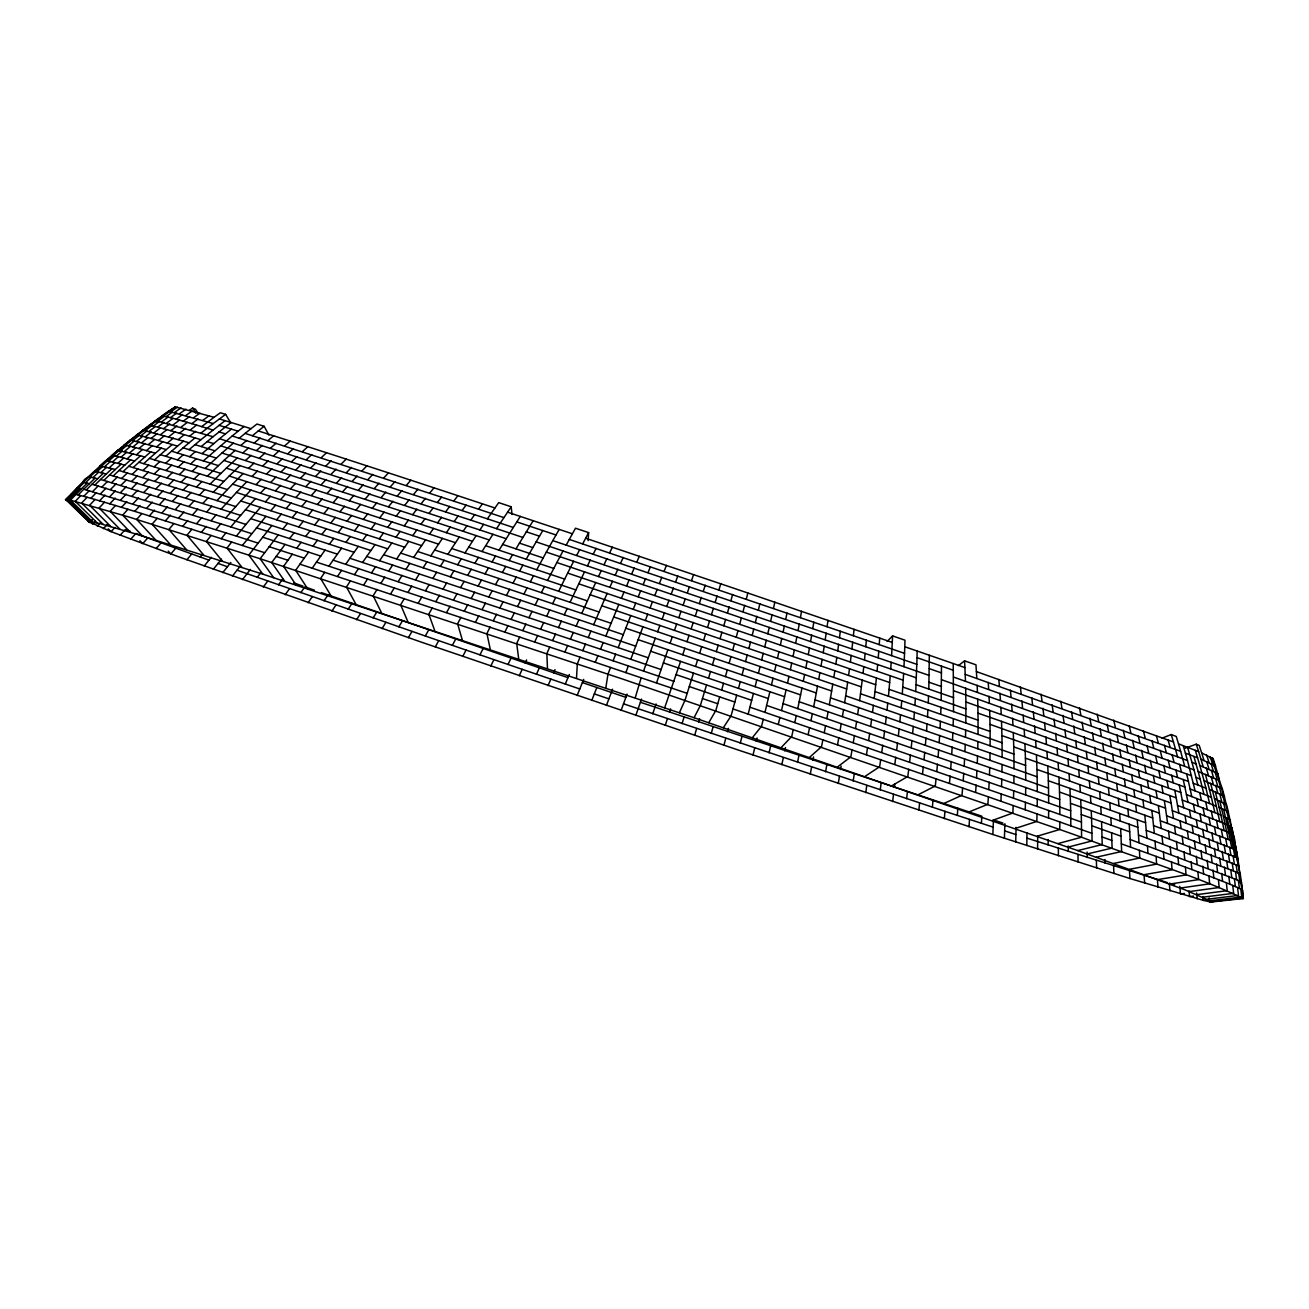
<?xml version="1.0" encoding="UTF-8"?>
<svg xmlns="http://www.w3.org/2000/svg" width="1309" height="1309" viewBox="0 0 1309 1309"><rect width="100%" height="100%" fill="white"/><g stroke="black" fill="none" stroke-linecap="round" stroke-linejoin="round"><path stroke-width="1.5" d="M929.341 655.236L928.801 689.074M1210.956 902.048L1212.658 901.934L1185.054 889.891L1077.716 850.588L694.081 717.725L262.88 574.176L136.316 534.137L100.04 523.6L87.801 521.277L111.052 531.634L178.695 556.816L421.743 642.277L738.505 750.122L992.844 834.487L1129.929 878.519L1203.298 900.363L1210.956 902.048L1243.354 898.514C1192.286 874.068 1135.067 857.706 1081.578 837.22L1081.447 822.085L1059.865 814.443L1059.701 799.472L1037.301 791.585L1037.137 776.81L1014 768.678L1013.902 754.115L990.128 745.803L990.111 731.469L965.813 723.01L965.911 708.938L941.187 700.348L941.466 666.134L917.036 657.674L917.134 651.015L904.797 646.761L904.961 640.183L892.591 635.912L887.126 641.475M1002.138 757.24L1002.056 742.792L978.019 734.398L978.052 720.195L953.525 711.654L953.23 663.532M1037.693 836.156L1037.595 849.034M1026.78 845.532L1026.992 832.704M1059.865 814.443L1037.186 806.459L1037.268 798.997L766.632 705.42L769.888 691.725L650.638 651.227L643.553 671.075M1068.013 847.136L1092.05 840.934L1091.951 833.342L1048.574 817.994L1048.656 810.484M1025.618 794.907L1025.7 787.511L783.06 703.587L786.071 689.908M1059.848 821.954L1059.75 829.497L1081.578 837.22L1058.016 843.569M1013.87 783.355L1013.968 776.008L799.194 701.739L801.959 688.059L625.784 628.222L618.192 647.644M1001.958 771.803L1002.072 764.505L815.016 699.824L817.52 686.161M989.915 760.251L990.046 753.019L830.511 697.844L832.769 684.198L804.593 674.544L601.78 605.756L593.664 624.688M1015.719 841.949L1016.062 827.337M977.758 748.732L977.905 741.548L845.696 695.815L847.676 682.185M941.187 700.348L915.744 691.528L917.036 657.674M965.486 737.212L965.682 730.095M1004.412 838.267L1004.887 823.688M1048.574 817.994L1025.242 809.78L1025.454 802.335L749.942 707.187L753.428 693.475M1037.039 813.92L1036.826 821.414L1015.293 828.482M1013.477 798.13L1013.706 790.734M978.019 734.398L953.132 725.742L953.361 718.674M1001.549 786.48L1001.778 779.133M903.995 666.723L904.797 646.761M989.473 774.83L989.719 767.532M965.813 723.01L940.713 714.289L940.975 707.302L889.073 689.352L890.218 675.739L781.751 638.53L556.865 562.526L547.555 580.443M977.267 763.18L977.545 755.947M992.844 834.487L993.449 819.974L1002.972 823.066M964.946 751.562L965.24 744.379M916.873 664.367L891.609 655.629L892.591 635.912M928.245 702.884L928.556 695.963M952.527 739.945L952.854 732.827M1013.199 805.559L1012.855 813.004L992.386 820.448M993.187 827.141L981.455 823.296L981.783 816.162L640.412 702.279L635.798 715.467M1025.242 809.78L1000.91 801.255L1001.254 793.859M988.802 789.507L989.162 782.144M940.042 728.377L940.402 721.324L860.52 693.737L862.222 680.107M976.547 777.759L976.939 770.461M576.533 677.997L577.318 663.794L580.051 657.167L687.176 693.361M964.193 766.01L964.602 758.778M927.492 716.841L927.901 709.854M902.294 693.917L903.635 673.448L727.395 613.119L546.344 552.103L536.723 569.759M588.134 540.617L588.625 532.616L575.485 528.214L566.175 545.117L552.774 540.633L546.344 552.103M951.725 754.295L952.15 747.112M914.909 705.355L915.351 698.417M969.036 826.699L969.511 819.385M939.158 742.596L939.633 735.478M981.455 823.296L957.337 815.392L957.812 808.291M736.689 695.21L732.975 708.922L988.377 796.87L987.886 804.282L968.562 812.12M904.568 653.371L879.239 644.633L879.681 638.088L734.316 588.396L585.647 538.228L582.652 543.906M975.614 792.42L976.121 785.073M890.725 668.997L891.184 662.289L536.15 541.861L526.185 559.221L485.655 545.722L482.039 551.531M926.543 730.929L927.034 723.877M963.211 780.589L963.735 773.292M950.694 768.759L951.234 761.511M913.862 719.312L914.402 712.309M878.241 657.838L878.764 651.211M938.078 756.946L938.651 749.762M901.165 707.727L901.754 700.806L874.985 691.577L876.408 677.964L723.795 625.767L567.664 573.097L558.665 591.275M925.381 745.165L925.987 738.031M944.345 818.6L944.951 811.335L623.509 703.817L621.088 710.492M962.639 787.903L962.017 795.25L943.854 803.513M932.368 807.195L932.99 800.143M949.467 783.322L950.105 776.024M865.789 646.744L866.378 640.199M877.063 671.206L877.668 664.497M912.635 733.416L913.273 726.348M888.435 696.208L889.073 689.352M936.802 771.41L937.457 764.161M899.839 721.701L900.527 714.698M924.039 759.515L924.743 752.315M864.48 659.965L865.151 653.338M853.386 635.732L854.041 629.285M911.228 747.635L911.948 740.518M887.027 710.051L887.747 703.113M918.853 810.206L919.605 802.973M936.082 778.675L935.313 785.973L918.345 794.645M906.646 798.703L907.415 791.7M898.35 735.805L899.119 728.737M922.501 773.979L923.303 766.73M851.946 648.789L852.683 642.244L566.175 545.117M863.024 673.35L863.776 666.641M874.199 698.433L874.985 691.577M894.358 787.38L894.751 783.895M909.608 761.985L910.442 754.802M885.44 724.024L886.258 717.021M896.665 750.041L897.532 742.907M850.359 662.027L851.177 655.384M839.478 637.712L840.296 631.249L569.284 539.423M872.514 712.276L873.381 705.338M892.623 801.533L893.523 794.367M908.741 769.217L907.824 776.466L892.116 785.564M883.69 738.129L884.589 731.06M880.237 789.965L881.137 782.995M875.721 684.738L848.608 675.428L849.492 668.703M859.604 700.593L860.52 693.737M894.816 764.391L895.765 757.207M837.744 650.786L838.627 644.224M870.665 726.266L871.614 719.263M827.092 626.716L827.975 620.335M881.742 752.364L882.741 745.23M857.657 714.452L858.639 707.514M835.862 664.023L836.827 657.38M868.652 740.387L869.683 733.302M865.74 792.616L866.787 785.498M825.21 639.626L826.175 633.147M880.712 759.531L879.648 766.73L865.2 776.27M844.649 702.688L845.696 695.815M861.387 686.898L833.833 677.44L834.864 670.715L578.774 583.83L570.069 602.271M855.546 728.442L856.61 721.423M853.19 780.982L854.237 774.077M866.476 754.622L867.589 747.488M605.822 687.847L607.981 674.135L610.55 667.443M823.197 652.7L824.228 646.139M840.591 769.528L841.131 766.109M812.774 628.565L813.805 622.168M842.423 716.547L843.552 709.609M853.272 742.563L854.433 735.494M821.021 665.97L822.134 659.311M810.598 641.475L811.695 634.996M840.067 730.553L841.262 723.533M838.251 783.486L839.445 776.417M829.333 704.733L830.511 697.844M852.077 749.664L850.85 756.815L837.711 766.796M818.73 679.387L819.892 672.662L590.146 594.728L581.752 613.414L400.636 553.069L396.643 559.008M800.421 617.603L801.55 611.287M808.291 654.582L809.469 648.004M825.586 771.786L826.797 764.947M826.879 718.592L828.122 711.638M837.547 744.674L838.824 737.605M798.097 630.349L799.275 623.951M805.853 667.852L807.097 661.192M812.905 760.3L813.527 756.897M824.261 732.598L825.586 725.579M813.707 706.696L815.016 699.824M795.643 643.275L796.886 636.796M831.657 691.005L803.284 681.285L804.593 674.544M810.255 774.143L811.613 767.123M822.903 739.65L821.512 746.735L809.698 757.175M793.058 656.398L794.367 649.82M810.991 720.572L812.365 713.618M785.711 619.321L786.987 613.005M797.525 762.427L798.899 755.62M790.358 669.684L791.732 663.025M808.144 734.594L809.584 727.575M783.109 632.083L784.418 625.669M797.754 708.627L799.194 701.739M784.778 750.908L785.498 747.537M780.377 645.042L781.751 638.53M787.527 683.134L788.967 676.393M794.808 722.503L796.297 715.548M773.472 608.39L774.813 602.173M781.817 764.652L783.322 757.682M777.513 658.165L778.953 651.587M793.27 729.506L791.716 736.525L781.26 747.439M770.69 620.99L772.097 614.674M803.284 681.285L774.552 671.468L776.057 664.792M781.506 710.492L783.06 703.587M767.794 633.769L769.25 627.355M769.054 752.904L770.592 746.146M800.584 694.883L771.476 684.934L773.03 678.177M778.315 724.384L779.919 717.414M764.783 646.744L766.305 640.232M758.402 610.01L759.891 603.776M761.674 659.883L763.245 653.289M756.307 741.369L757.109 738.014M764.963 712.309L766.632 705.42M755.342 622.626L756.88 616.294M758.451 673.202L760.071 666.526M753.019 754.998L754.688 748.077M763.278 719.246L761.543 726.217L752.446 737.589M752.184 635.421L753.771 629.007M755.129 686.685L756.798 679.927M748.912 648.413L750.564 641.901M740.256 743.234L741.958 736.542M746.277 599.146L747.864 592.993M745.541 661.569L747.243 654.975M748.159 714.092L749.942 707.187M743.037 611.581L744.674 605.331M771.476 684.934L742.072 674.904L743.823 668.228M739.7 624.213L741.385 617.881M768.268 698.548L738.505 688.403L740.305 681.629M727.559 731.698L728.426 728.393M635.225 697.779L641.181 677.784M736.28 637.041L737.998 630.611M723.926 745.23L725.775 738.374M732.745 650.049L734.529 643.521M732.975 708.922L731.093 715.843L723.37 727.673M729.129 663.221L730.962 656.611M730.897 600.651L732.631 594.499M725.431 676.573L727.297 669.881M721.635 690.088L723.533 683.314M711.229 733.482L713.094 726.839M727.395 613.119L729.162 606.869M723.795 625.767L725.595 619.419M708.742 722.699L715.778 710.623L719.705 696.895M720.097 638.612L721.963 632.165M774.552 671.468L716.334 651.637L718.232 645.108M698.597 721.946L699.562 718.657M742.072 674.904L712.472 664.841L714.403 658.214M738.505 688.403L708.529 678.209L710.509 671.501M694.654 735.363L696.65 728.557M676.246 674.675L706.533 684.951L700.413 705.404L694.081 717.725M718.936 589.852L720.752 583.798M715.254 602.14L717.103 595.971M711.474 614.625L713.372 608.358M707.613 627.306L709.543 620.941M703.669 640.166L705.649 633.72M699.661 653.207L701.673 646.662M682.054 723.632L684.067 717.054M695.57 666.428L697.615 659.801M679.387 712.734L685.032 700.184L693.492 673.104M703.293 591.292L705.24 585.205M669.521 712.145L670.568 708.873M695.292 616.097L697.321 609.83M699.333 603.596L701.313 597.411M665.25 725.431L667.41 718.69M682.742 654.762L684.885 648.2M686.996 641.688L689.09 635.225M691.168 628.811L693.246 622.429M680.598 661.356L664.677 707.744M652.782 713.749L656.054 703.964M656.513 682.971L667.868 649.722M670.093 643.194L672.302 636.714M674.511 630.284L676.688 623.902M678.864 617.57L681.024 611.27M683.151 605.036L685.278 598.835M687.372 592.699L689.467 586.612M691.528 580.574L693.59 574.586M640.412 702.279L641.541 699.055M650.638 651.227L655.318 638.203M657.625 631.756L659.916 625.358M662.207 619.01L664.481 612.694M666.739 606.443L668.997 600.242M623.509 703.817L627.044 694.13M671.222 594.09L673.431 587.986M675.64 581.932L677.817 575.927M625.849 672.613L628.32 665.937L674.053 681.4M307.615 588.723L295.67 570.315L299.941 564.195L312.229 568.204L316.467 562.117L328.919 566.192L333.124 560.154L630.791 659.294L642.948 626.798L716.334 651.637M606.394 705.502L612.547 689.221M645.353 620.433L647.742 614.117M650.115 607.851L652.487 601.633M654.844 595.464L657.183 589.345M659.507 583.274L661.83 577.269M328.919 566.192L613.103 660.8L615.655 654.205M664.121 571.297L666.412 565.406M591.733 700.511L596.839 687.503M625.784 628.222L630.791 615.525M633.294 609.241L635.765 603.007M595.284 662.305L597.918 655.678M638.236 596.822L640.706 590.686M600.553 649.117L603.187 642.588M643.161 584.616L645.599 578.578M577.105 695.537L583.683 679.404M605.822 636.092L618.862 604.382M648.02 572.606L650.442 566.682M582.783 650.589L585.499 644.044M621.448 598.18L624.033 592.028M565.292 684.018L569.317 674.511M588.232 637.548L590.948 631.085M626.602 585.941L629.154 579.903M631.707 573.898L634.26 567.975M312.229 568.204L564.866 652.078L567.681 645.517M548.029 685.621L550.86 679.109L579.772 688.959M601.78 605.756L607.18 593.37M636.796 562.085L639.316 556.26M570.495 639.005L573.309 632.525L648.299 657.805M321.376 592.601L553.625 672.777L555 669.635M549.764 646.99L546.851 653.567L547.457 668.228M362.626 562.445L366.733 556.456L576.124 626.111L578.938 619.73L623.264 634.652M609.863 587.266L612.53 581.212M552.66 640.461L555.556 633.981M615.214 575.207L617.864 569.251M536.494 674.2L539.341 667.901M345.723 564.277L349.879 558.256L558.468 627.551L561.365 621.153M620.531 563.345L623.182 557.503M590.146 594.728L595.726 582.521M534.71 641.95L537.704 635.454M564.277 614.805L567.173 608.521M519.215 675.788L522.209 669.324L550.86 679.109M598.524 576.5L601.306 570.528M540.699 629.007L543.677 622.593M519.755 636.943L516.695 643.455L518.659 658.574M525.138 663.041L526.611 659.932M604.071 564.604L606.852 558.747M546.671 616.228L549.682 609.912M522.831 630.48L525.907 624.049M578.774 583.83L584.567 571.804M609.601 552.938L612.367 547.195M508.023 664.465L511.017 658.214M552.676 603.662L555.671 597.444M528.983 617.668L532.076 611.336M504.898 631.969L508.056 625.538M587.446 565.881L590.343 559.99M490.777 666.036L493.918 659.621L522.209 669.324M535.168 605.053L538.261 598.818M511.214 619.141L514.388 612.792M593.222 554.182L596.102 548.406M490.139 627.044L486.915 633.507L490.221 649.068M541.353 592.65L544.446 586.514M567.664 573.097L573.669 561.25M517.562 606.492L520.737 600.226M493.378 620.63L496.618 614.265M479.945 654.827L483.103 648.626M576.664 555.409L579.658 549.633M475.494 622.168L478.816 615.77M523.927 594.041L527.118 587.888L599.08 612.023M462.764 656.414L466.069 650.066L493.918 659.621M499.874 607.949L503.147 601.665M460.981 617.324L457.594 623.738L462.224 639.741M530.309 581.785L533.516 575.747M556.865 562.526L563.066 550.86M482.154 609.438L485.492 603.138M379.61 560.694L383.652 554.721L506.419 595.448L509.692 589.279M585.647 538.228L588.625 532.616M464.384 610.959L467.788 604.643M452.325 645.337L455.663 639.185M488.846 596.904L492.2 590.703M413.709 557.389L417.636 551.498L512.981 583.159L516.27 577.105L587.348 600.896M446.598 612.53L450.067 606.198M435.275 646.957L438.728 640.641L466.069 650.066M471.224 598.393L474.66 592.175M495.571 584.567L498.958 578.48M447.907 554.361L451.687 548.504L519.575 571.084L522.88 565.128L564.67 579.102M432.346 607.801L428.796 614.166L434.735 630.594M453.568 599.915L457.086 593.681M478.112 586.023L481.581 579.903M502.345 572.458L505.749 566.47M552.774 540.633L559.205 529.392M232.462 576.091L237.06 570.184L425.278 635.994L428.747 629.907M435.913 601.502L439.497 595.235M408.359 637.663L411.975 631.413M460.621 587.496L464.155 581.376M418.258 603.138L421.907 596.855M485.05 573.849L488.535 567.844M509.152 560.547L512.555 554.689M404.334 598.524L400.636 604.823L407.852 621.677M443.096 589.034L446.713 582.881M536.15 541.861L542.793 530.57L555.998 534.972M467.706 575.289L471.273 569.268M425.572 590.621L429.254 584.452M492.037 561.905L495.538 556.014L522.88 565.128M515.975 548.864L533.156 520.687M398.836 626.864L402.468 620.826M408.064 592.273L411.795 586.056M450.329 576.778L453.978 570.74M382.113 628.565L385.877 622.364M430.808 555.85L434.67 549.976L474.856 563.295L478.439 557.389M390.589 593.975L394.385 587.741M499.04 550.173L520.278 516.401M432.952 578.316L436.666 572.246M377.025 589.492L373.163 595.742L381.623 613.021M457.643 564.735L461.308 558.796M415.558 579.92L419.355 573.817M398.214 581.572L402.059 575.436M440.397 566.224L444.144 560.268M373.098 617.93L376.877 611.941M485.655 545.722L492.92 534.301M356.604 619.713L360.515 613.561M380.886 583.29L384.797 577.138M464.99 552.922L476.132 535.61L489.288 539.979M423.151 567.762L426.963 561.774M363.64 585.09L367.6 578.905M350.468 580.754L346.46 586.956L356.113 604.611M405.921 569.366L409.799 563.361M388.724 571.035L392.667 564.997M451.687 548.504L459.295 536.968M496.553 528.672L511.197 506.779L498.696 502.623L487.373 518.839L232.2 435.979L203.337 460.915L171.594 451.18L165.736 456.301L160.369 454.698L154.527 459.884L149.488 458.395L143.663 463.648L138.934 462.257L133.142 467.558L128.757 466.299L122.997 471.665L118.955 470.52L113.212 475.952L109.531 474.938L103.836 480.419L100.515 479.519L94.853 485.066L91.908 484.297L86.296 489.91L83.727 489.271L78.147 494.949L75.955 494.442L70.457 500.169L65.45 499.678L70.522 502.591M371.576 572.786L375.568 566.715M348.129 609.241L352.039 603.302M331.913 611.107L335.955 605.003M354.494 574.586L358.551 568.499M434.67 549.976L442.426 538.392M337.493 576.484L341.6 570.364M220.517 445.747L479.863 529.965L483.61 524.369L522.831 537.426M324.747 572.311L320.607 578.463L331.439 596.511M417.636 551.498L425.556 539.848L438.548 544.151M400.636 553.069L408.686 541.386L421.58 545.64M463.124 531.307L466.953 525.678M323.994 600.815L328.035 594.924M308.073 602.762L312.262 596.708M383.652 554.721L391.833 542.973M446.336 532.681L450.263 527.036M366.733 556.456L375.028 544.642L387.742 548.831M349.879 558.256L358.29 546.393L370.872 550.516M177.255 452.898L183.129 447.825L202.044 453.618L219.536 438.711L470.798 520.131L474.66 514.633M143.663 463.648L210.078 484.085L226.326 468.131L429.532 534.121L433.541 528.443L472.402 541.321M333.124 560.154L341.616 548.209M316.467 562.117L325.057 550.124M320.754 556.096L308.613 552.12L304.261 558.125L292.283 554.231L283.562 566.355L296.063 584.959M299.941 564.195L304.261 558.125M300.759 592.682L304.932 586.841L314.455 590.179M412.744 535.626L416.818 529.916M454.19 521.457L458.15 515.926M285.182 594.728L289.485 588.723M395.956 537.181L400.112 531.454L425.556 539.848M239.269 438.188L245.11 433.394L478.538 509.201L482.416 503.818M308.613 552.12L285.051 544.446L271.716 562.51L284.74 581.278M165.736 456.301L205.104 468.426L221.974 452.996L437.566 522.831L441.591 517.284M113.212 475.952L221.106 509.168L236.422 492.446L379.217 538.817L383.422 533.058L408.686 541.386M337.362 554.149L278.244 534.874L260.131 558.747L129.509 517.186L70.457 500.169L92.579 521.751M103.836 480.419L225.737 517.939L240.725 500.971L362.528 540.535L366.798 534.743M420.909 524.287L425.032 518.708M462.11 510.477L466.086 505.078M263.289 587.021L267.723 581.049M278.473 584.845L282.777 579.036M94.853 485.066L230.826 526.922L245.487 509.708L345.92 542.335L350.239 536.51M86.296 489.91L236.356 536.101L250.723 518.659L329.393 544.2L333.762 538.359M404.268 525.793L408.457 520.18L433.541 528.443M296.701 548.242L301.152 542.319M312.982 546.18L317.4 540.29M445.649 511.803L449.707 506.37M387.66 527.363L391.915 521.718M122.997 471.665L216.967 500.594L232.577 484.134L371.101 529.016L375.421 523.338L400.112 531.454M429.156 513.177L433.312 507.728M271.879 525.498L248.808 555.065L262.88 574.176M242.46 579.642L250.363 569.415M354.592 530.734L358.977 525.04M257.235 577.334L260.54 573.015M338.164 532.55L342.598 526.807M412.679 514.633L416.9 509.136M453.798 501.003L457.888 495.702L494.917 507.974M264.598 552.693L231.66 542.041L227.013 548.029L242.067 567.468M321.85 534.448L326.334 528.689M242.361 545.493L265.956 516.302M289.567 538.555L294.132 532.714M305.635 536.461L310.168 530.652M396.202 516.139L400.505 510.625M437.484 502.329L441.673 496.995M379.757 517.726L384.126 512.179L408.457 520.18M222.743 572.638L230.842 562.477M237.06 570.184L240.463 565.897M133.142 467.558L213.285 492.233L229.222 476.018L363.378 519.395L367.813 513.799M421.154 503.72L425.425 498.353M231.66 542.041L211.158 535.463L206.38 541.419L222.366 561.136M347.065 521.129L351.548 515.517M213.318 569.268L221.516 559.139M221.254 538.703L226.015 532.779M330.833 522.978L335.382 517.317M314.716 524.893L319.314 519.215M404.825 505.159L409.177 499.776M282.875 529.049L287.538 523.289M298.73 526.922L303.361 521.195M204.204 565.995L211.305 557.323M388.528 506.681L392.945 501.265M372.263 508.285L376.763 502.82M211.158 535.463L191.867 529.294L186.991 535.217L203.86 555.229M429.712 493.051L434.015 487.832L457.888 495.702M201.357 532.321L206.217 526.447M356.081 509.97L360.613 504.472L384.126 512.179M215.969 529.556L220.828 523.715M339.947 511.721L344.562 506.207M413.546 494.442L417.931 489.173M186.892 559.761L191.736 553.952L208.965 560.154M308.024 515.533L312.72 509.937M323.928 513.586L328.592 508.023M200.195 556.996L202.568 554.182M276.624 519.755L281.386 514.077M292.251 517.595L296.979 511.95M191.867 529.294L173.852 523.584L168.877 529.474L186.565 549.747M397.38 495.898L401.847 490.597M182.687 526.382L187.662 520.54M381.263 497.436L385.795 492.102M191.736 553.952L175.782 548.176L170.841 553.952L168.207 551.089M250.723 518.659L260.491 507.336M196.792 523.436L201.766 517.628M365.195 499.04L369.793 493.673M211.142 520.622L216.1 514.862M173.852 523.584L157.162 518.348L152.089 524.205L170.53 544.708M154.527 459.884L207.346 476.149L223.921 460.457L349.192 500.742L353.855 495.342M333.271 502.525L337.984 497.076M317.449 504.39L322.21 498.925M165.343 520.9L170.415 515.091M270.799 510.657L275.692 505.061M286.196 508.465L291.056 502.901M301.757 506.37L306.568 500.856M406.33 485.377L410.846 480.207L434.015 487.832M156.098 548.569L161.122 542.81L175.782 548.176M157.162 518.348L141.83 513.57L136.692 519.411L155.82 540.126M178.875 517.759L183.947 511.983M390.36 486.833L394.942 481.63M192.701 514.748L197.774 509.037M245.487 509.708L255.484 498.549M374.423 488.372L379.07 483.136M149.324 515.893L154.495 510.101M161.122 542.81L147.819 537.901L142.714 543.628L139.899 540.699M206.773 511.884L211.845 506.207M358.535 489.991L363.248 484.723M141.83 513.57L127.922 509.283L122.702 515.108L142.468 536.019M342.729 491.709L347.507 486.392M162.283 512.539L167.454 506.796M327.021 493.509L331.848 488.159M265.449 501.756L270.439 496.258M311.411 495.407L316.287 490.024M130.72 539.161L135.907 533.45L147.819 537.901M175.537 509.332L180.707 503.638M280.617 499.531L285.575 494.066M295.932 497.42L300.857 491.988M134.696 511.361L139.948 505.601M127.922 509.283L115.47 505.503L110.169 511.295L130.507 532.387M189.069 506.272L194.256 500.643M120.166 535.152L125.386 529.474L130.475 531.405M147.05 507.794L152.302 502.083M240.725 500.971L250.935 489.991M383.75 477.965L388.446 472.86L410.846 480.207M202.895 503.376L208.066 497.764M115.47 505.503L104.491 502.247L99.14 508.007L119.97 529.245M121.508 507.336L126.826 501.592M159.698 504.374L164.983 498.713M367.993 479.519L372.77 474.382M115.012 527.396L111.052 531.634L108.222 528.82M352.317 481.156L357.144 475.985M104.491 502.247L95.033 499.498L89.617 505.258L110.889 526.611M133.207 503.54L138.558 497.845M172.673 501.118L177.959 495.506M336.708 482.89L341.6 477.67M109.792 503.801L115.176 498.091M260.54 493.068L265.645 487.652M275.463 490.81L280.535 485.426M290.565 488.666L295.589 483.332M305.815 486.637L310.806 481.336M321.196 484.706L326.137 479.454M103.411 528.607L107.403 524.369M95.033 499.498L87.098 497.273L81.649 503.016L103.28 524.484M185.943 498.009L191.212 492.446M97.275 526.087L99.959 523.273M145.25 499.907L150.617 494.262M87.098 497.273L80.749 495.587L75.251 501.331L97.177 522.864M99.566 500.807L105.015 495.097M120.821 499.776L126.237 494.115M199.475 495.047L204.76 489.533M236.422 492.446L246.845 481.63M95.344 521.26L92.661 524.058L89.896 521.375M157.62 496.438L162.987 490.842M268.934 435.144L264.123 426.276L256.94 424.034L251.001 428.665L225.099 420.647L200.915 439.693L195.025 437.893L189.052 442.818L183.473 441.133L177.5 446.124L172.232 444.536L166.276 449.592L161.302 448.12L155.362 453.225L150.715 451.867L144.792 457.021L140.488 455.777L134.598 461.013L130.605 459.884L124.748 465.17L121.115 464.171L115.307 469.506L112.018 468.638L106.242 474.038L103.329 473.285L97.586 478.767L95.033 478.129L89.356 483.676L84.021 482.579L67.25 499.563L89.519 521.178M87.179 483.168L81.534 488.764L79.751 488.404L68.641 499.793L90.861 521.407M90.877 498.32L96.359 492.626M92.268 519.755L89.568 522.569L65.646 499.498L77.378 488.077L79.751 488.404M65.663 499.989L71.782 493.738M132.209 495.915L137.641 490.302M109.907 496.52L115.388 490.875M170.301 493.117L175.684 487.586M362.004 470.864L366.896 465.824M83.727 496.356L89.257 490.679M346.509 472.516L351.466 467.444M256.089 484.592L261.309 479.258M331.112 474.267L336.118 469.146M143.957 492.233L149.406 486.67M183.276 489.959L188.66 484.477M270.783 482.301L275.954 477.016M285.64 480.125L290.778 474.872M300.661 478.063L305.766 472.86M315.829 476.116L320.885 470.945M75.955 494.442L81.534 488.764M100.498 493.788L106.029 488.159M120.624 492.429L126.122 486.85M71.815 494.704L74.613 491.873M71.193 494.262L76.789 488.11L77.411 489.026M196.546 486.948L201.93 481.516M232.577 484.134L243.212 473.482M92.612 491.595L98.191 485.966M156.016 488.699L161.498 483.201M110.512 489.451L116.076 483.888M131.702 488.519L137.232 482.972M83.727 489.271L89.356 483.676M168.419 485.328L173.884 479.879M101.922 486.997L107.534 481.45M76.593 488.273L82.451 482.514L84.021 482.579M76.806 488.584L83.04 482.481M120.919 485.295L126.515 479.781M143.139 484.755L148.686 479.274M181.117 482.121L186.598 476.721M252.113 476.329L257.431 471.076M266.561 473.989L271.847 468.802M341.158 464.09L346.231 459.115L388.446 472.86M281.173 471.78L286.426 466.642M295.965 469.702L301.185 464.597M310.904 467.722L316.074 462.666M325.974 465.857L331.095 460.833M91.908 484.297L97.586 478.767M154.92 481.172L160.483 475.756M194.092 479.061L199.573 473.711M229.222 476.018L240.071 465.546M111.625 482.596L117.27 477.098M131.685 481.319L137.314 475.854M85.412 482.808L91.123 477.278L95.033 478.129M91.123 477.278C87.703 475.412 81.387 481.483 83.072 483.43M82.467 482.988L88.767 476.951M167.012 477.752L172.592 472.385M100.515 479.519L106.242 474.038M121.704 478.374L127.398 472.942M142.828 477.507L148.473 472.107M179.415 474.496L184.994 469.178M248.595 468.262L254.028 463.108M92.89 477.638L98.65 472.173L103.329 473.285M88.21 477.458L100.417 466.086L112.018 468.638M89.748 477.032L95.541 471.567L98.65 472.173M154.298 473.874L159.96 468.524M192.128 471.387L197.708 466.119M262.798 465.906L268.198 460.801M277.164 463.664L282.531 458.608M95.541 471.567L93.986 471.518L88.194 476.983M109.531 474.938L115.307 469.506M132.176 474.333L137.887 468.949M226.326 468.131L237.387 457.839M291.727 461.553L297.061 456.53M306.437 459.557L311.722 454.583M321.278 457.659L326.514 452.734L346.231 459.115M166.096 470.389L171.774 465.104M100.793 472.664L106.618 467.248M142.992 470.471L148.735 465.137M94.592 472.418L107.305 460.85L121.115 464.171M96.899 471.796L102.74 466.413M118.955 470.52L124.748 465.17M178.22 467.084L183.898 461.848M94.003 471.993L105.767 460.784L107.305 460.85M154.167 466.773L159.927 461.504M245.568 460.424L251.099 455.352M190.639 463.926L196.317 458.739M109.122 467.886L114.996 462.535M259.493 458.019L265.007 453.012M128.757 466.299L134.598 461.013M223.921 460.457L235.195 450.329M273.63 455.761L279.112 450.787M104.491 466.757L110.381 461.439M165.67 463.239L171.446 458.035M287.947 453.618L293.38 448.692M302.412 451.589L307.811 446.713L326.514 452.734M99.664 466.282L105.767 460.784M105.587 460.964L117.794 450.345L140.488 455.777M111.576 455.696L117.794 450.345M117.614 450.509L130.622 440.135L161.302 448.12M123.717 445.387L130.066 440.168M129.886 440.331L143.123 430.268L183.473 441.133M143.156 431.152L142.566 430.301M142.386 430.465L155.836 420.68L213.04 436.715L231.104 422.496M156.785 422.087L155.296 420.713M155.133 420.876L168.779 411.386L213.252 423.543L225.623 414.364L230.695 422.807M161.58 416.18L168.256 411.419M168.076 411.582L175.324 406.87L214.054 417.293L220.305 412.76L225.623 414.364M1212.903 758.615L1201.662 752.92L1199.224 745.41L1196.246 744.199L1184.743 748.355M1213.067 758.451L1215.521 766.043L1213.934 766.141M1216.29 773.75L1217.894 773.652L1199.829 765.405L1195.313 750.352L1178.493 743.856L1176.251 736.443L1171.244 734.545L1162.048 738.161M1217.894 773.652L1219.448 781.473M1199.829 765.405L1204.002 780.573L1222.361 788.951L1219.432 780.589L1198.16 771.476L1193.89 756.406L1185.398 753.117L1183.205 745.655M1222.361 788.951L1224.455 796.625L1222.819 796.739M1225.748 804.528L1214.507 798.523L1210.58 783.224M1226.468 804.331L1228.398 812.071L1226.729 812.185M1219.726 800.732L1223.375 816.162L1230.051 819.99L1228.202 811.776L1219.154 807.391L1215.357 792.01L1209.451 789.589L1205.393 774.339M1231.213 827.795L1230.231 819.827M1233.618 835.404C1235.058 855.481 1236.956 833.98 1230.509 833.44L1227.171 817.896M1236.465 851.21L1232.833 834.684M1237.839 859.064L1236.645 851.046M1239.132 866.918L1234.976 842.914L1233.422 841.932L1230.231 826.339L1227.171 824.85L1223.653 809.355M1241.423 882.691L1240.31 874.33L1235.516 871.761L1138.486 835.011L1137.243 819.745L1059.521 792.027L1058.948 777.202L1036.973 769.447L1036.433 754.835L1013.755 746.883L1013.281 732.5M1241.848 890.644L1241.619 882.528L1236.596 879.648L1130.191 839.494L1129.209 824.228L1070.5 803.301L1069.944 788.378L1048.345 780.737L1047.789 766.027L1025.438 758.156L1024.931 743.659L1001.941 735.609L1001.516 721.357L977.987 713.143L977.692 699.137L953.721 690.792M117.875 463.288L123.766 458.003L130.605 459.884M138.934 462.257L144.792 457.021M177.5 459.884L183.276 454.73M112.492 461.913L118.432 456.661L123.766 458.003M108.647 461.079L114.619 455.81L118.432 456.661M242.983 452.799L248.628 447.825M106.34 460.752L112.329 455.499L114.619 455.81M107.862 460.375L112.361 456.416M149.488 458.395L155.362 453.225M189.625 456.677L195.401 451.572M127.006 458.886L132.945 453.667M256.662 450.361L262.291 445.436M221.974 452.996L233.46 443.047M270.554 448.054L276.134 443.195M120.919 457.266L126.891 452.063M284.626 445.894L290.173 441.068L307.811 446.713M160.369 454.698L166.276 449.592M116.337 456.17L122.342 450.983M136.529 454.665L142.501 449.511L150.715 451.867M113.278 455.597L119.315 450.394M129.738 452.799L135.76 447.662L142.501 449.511M171.594 451.18L177.5 446.124M189.101 449.642L200.915 439.693M240.889 445.371L246.632 440.495M146.428 450.623L152.433 445.535M124.437 451.458L130.491 446.336L135.76 447.662M254.306 442.917L260.033 438.09M120.641 450.623L126.728 445.502L130.491 446.336M183.129 447.825L189.052 442.818M194.976 444.635L201.242 446.549L213.04 436.715M118.366 450.312L124.47 445.191L126.728 445.502M118.399 451.229L122.964 447.383M267.936 440.577L273.63 435.799L290.173 441.068M138.95 448.529L145.004 443.456M156.687 446.762L162.709 441.738L172.232 444.536M132.929 446.942L139.032 441.869M128.413 445.845L134.549 440.806M148.539 444.438L154.626 439.431L162.709 441.738M125.402 445.273L131.555 440.233M167.29 443.08L173.328 438.122M141.83 442.606L147.966 437.615L154.626 439.431M219.536 438.711L231.415 429.123L238.107 431.201L244.063 426.505M252.424 435.684L264.123 426.276M158.487 440.528L164.59 435.586M178.237 439.562L184.291 434.67L195.025 437.893M232.2 435.979L238.107 431.201M136.611 441.28L142.779 436.29L147.966 437.615M132.864 440.446L139.065 435.472L142.779 436.29M130.622 440.135L136.84 435.161L139.065 435.472M245.11 433.394L251.001 428.665M151.108 438.45L157.276 433.524M189.494 436.224L195.565 431.381M168.796 436.781L174.915 431.905L184.291 434.67M145.184 436.895L151.402 431.97M201.046 433.034L213.252 423.543M140.734 435.815L146.984 430.906M160.762 434.49L166.947 429.63L174.915 431.905M179.431 433.23L185.583 428.403M136.12 435.357L142.583 430.743M137.772 435.259L144.039 430.35M154.167 432.69L160.402 427.847L166.947 429.63M958.466 665.561L964.553 660.849L975.958 664.808L976.825 678.422M170.759 430.71L176.977 425.916M190.394 429.843L196.563 425.081L212.909 430.023M149.013 431.381L155.296 426.538L160.402 427.847M145.332 430.563L151.648 425.736L155.296 426.538M143.123 430.268L149.455 425.441L151.648 425.736M144.726 429.941L147.901 427.519M163.494 428.681L169.777 423.887M201.668 426.619L214.054 417.293M181.1 427.094L187.334 422.365L196.563 425.081M157.669 427.127L163.985 422.365M153.284 426.079L159.649 421.318M173.197 424.836L179.497 420.124L187.334 422.365M191.785 423.658L198.019 418.995M155.313 421.154L148.735 425.621M150.371 425.523L156.753 420.762M166.701 423.069L173.066 418.373L179.497 420.124M202.764 420.402L209.015 415.787M161.645 421.776L168.027 417.08L173.066 418.373M183.244 421.187L189.56 416.54M158.013 420.974L164.443 416.295L168.027 417.08M155.836 420.68L162.283 416L164.443 416.295M176.11 419.191L182.491 414.56M193.634 417.702L199.966 413.12M170.366 417.669L176.797 413.039M166.063 416.638L172.526 412.024M185.845 415.493L192.259 410.928M163.183 416.082L169.663 411.484M179.464 413.742L185.927 409.193M174.49 412.466L180.986 407.933M170.923 411.697L177.451 407.164M168.779 411.386L175.324 406.87M189.281 410.339L192.538 408.081L195.516 409.292L197.724 412.711M1037.17 836.206L1059.75 829.497L623.379 679.322L260.131 558.747L273.679 577.678M1077.716 850.588L1102.227 844.567L1101.573 821.757L1081.267 814.542L1080.71 799.521M1087.141 853.959L1112.094 848.085L1111.619 832.835L1091.804 825.766L1091.264 810.664M1096.271 857.215L1121.649 851.505L1120.651 828.581L1101.573 821.757M1113.583 863.449L1139.779 858.033L1139.435 850.343L1121.388 843.847M1129.634 869.258L1156.583 864.12L1156.142 856.397L1139.435 850.343M1144.377 874.641L1172.03 869.765L1171.49 862.009L1156.142 856.397M1157.745 879.583L1186.036 874.936L1185.43 867.147L1171.49 862.009M1169.739 884.066L1198.602 879.615L1197.915 871.81L1185.43 867.147M1180.309 888.058L1209.663 883.82L1208.927 875.983L1197.915 871.81M1189.423 891.576L1219.203 887.502L1218.417 879.648L1208.927 875.983M1184.416 893.442L1180.505 893.965L1179.785 886.275M1197.064 894.603L1227.204 890.676L1226.369 882.806L1218.417 879.648M1193.563 896.092L1189.586 896.616L1189.014 890.824M1203.2 897.14L1233.634 893.311L1232.767 885.424L1226.369 882.806M1207.814 899.152L1238.478 895.421L1237.578 887.535L1232.767 885.424M1207.356 899.872L1203.298 900.363L1202.873 896.501M1210.907 900.657L1241.717 897.009L1240.801 889.089L1237.578 887.535M1233.454 843.323L1234.42 843.421M1239.852 882.642L1240.834 882.741L1240.277 878.781M1241.75 898.449L1243.354 898.514L1241.685 884.671M72.764 493.837L74.171 494.066M1210.252 758.353L1211.496 758.549M78.147 494.949L80.749 495.587M1174.713 884.786L1169.297 883.166L1169.968 890.84M1167.383 882.577L1026.927 838.12M219.405 418.913L225.099 420.647M218.979 425.294L231.415 429.123M219.012 431.888L225.443 433.884M207.117 441.591L213.662 443.604M201.242 446.549L214.741 450.738M202.044 453.618L216.312 458.068M203.337 460.915L218.341 465.611M258.249 430.939L273.63 435.799M205.104 468.426L220.861 473.383M207.346 476.149L223.855 481.368M210.078 484.085L227.324 489.55M213.285 492.233L231.268 497.96M216.967 500.594L235.685 506.567M221.106 509.168L240.561 515.386M225.737 517.939L245.896 524.418M230.826 526.922L251.672 533.647M236.356 536.101L257.922 543.071M256.4 527.805L278.244 534.874M262.536 537.148L285.051 544.446M269.114 546.687L292.283 554.231M276.117 556.423L287.915 560.268M1004.674 830.888L1015.931 834.553M349.192 500.742L360.613 504.472M363.378 519.395L375.421 523.338M345.92 542.335L358.29 546.393M329.393 544.2L354.068 552.3M371.101 529.016L383.422 533.058M379.217 538.817L404.645 547.195M362.528 540.535L375.028 544.642M944.951 811.335L957.337 815.392M478.538 509.201L503.867 517.595M470.798 520.131L483.61 524.369M437.566 522.831L476.132 535.61M429.532 534.121L455.483 542.711M507.532 512.163L572.377 533.794M516.728 521.882L542.793 530.57M487.373 518.839L513.177 527.429M526.267 531.781L539.472 536.183M479.863 529.965L506.092 538.686M519.395 543.12L532.828 547.587M502.574 544.397L543.137 557.929M468.687 547.097L495.538 556.014M474.856 563.295L516.27 577.105M526.185 559.221L553.756 568.433M519.575 571.084L575.878 589.934M512.981 583.159L527.118 587.888M506.419 595.448L578.938 619.73M558.468 627.551L573.309 632.525M613.676 616.932L642.948 626.798M581.752 613.414L611.058 623.264M576.124 626.111L635.683 646.171M613.103 660.8L628.32 665.937M564.866 652.078L580.051 657.167M638.121 639.659L712.472 664.841M663.368 662.894L708.529 678.209M630.791 659.294L661.094 669.553M689.303 686.571L734.84 702.049M625.866 697.353L582.374 682.578M706.533 684.951L751.693 700.315M702.475 698.548L717.741 703.735M553.625 672.777L567.975 677.669M594.319 693.917L608.898 698.859M819.892 672.662L833.833 677.44M801.959 688.059L816.292 692.968M769.888 691.725L784.582 696.732M879.681 638.088L892.296 642.441M840.296 631.249L879.239 644.633M852.683 642.244L891.609 655.629M876.408 677.964L889.662 682.529M834.864 670.715L848.608 675.428M832.769 684.198L846.694 688.976M917.134 651.015L964.913 667.59L965.469 681.22M929.275 668.654L941.515 672.891M929.161 675.428L891.184 662.289M903.635 673.448L916.398 677.866M929.014 682.234L941.449 686.538M916.104 684.672L953.705 697.713M890.218 675.739L903.243 680.238M902.785 687.045L915.744 691.528M901.754 700.806L940.713 714.289M425.278 635.994L438.728 640.641M976.416 671.599L1173.453 741.958L1177.593 756.864L1187.508 760.627L1195.117 790.898L1211.349 797.246L1214.883 812.627L1220.904 815.098L1224.177 830.61L1228.791 832.622L1231.753 848.232L1234.878 849.754L1240.31 874.33M965.224 674.38L1180.636 751.317L1184.71 766.305L1194.021 769.872L1197.899 785.04L1205.949 788.182L1209.614 803.497L1216.339 806.213L1219.743 821.659L1225.06 823.917L1228.186 839.462L1232.064 841.229L1234.862 856.888L1237.234 858.148L1239.705 873.888M941.466 666.134L953.427 670.29M953.574 677.08L1177.593 756.864M941.515 679.698L1184.71 766.305M977.692 699.137L1191.485 775.697M1209.614 803.497L1191.812 796.625L1188.425 781.424L965.878 701.951L965.666 688.092M940.975 707.302L953.525 711.654M940.402 721.324L953.132 725.742M977.905 741.548L990.128 745.803M1001.516 721.357L1184.874 787.02L1187.999 802.237L1214.883 812.627M1219.743 821.659L1183.68 807.735L1180.8 792.485L990.013 724.352L989.653 710.231M1070.827 825.848L1070.68 810.795L1048.673 803.022L1048.509 788.149L1025.732 780.131L1025.601 765.454L990.046 753.019M1002.072 764.505L1014 768.678M1013.968 776.008L1025.732 780.131M988.377 796.87L1000.91 801.255M1024.931 743.659L1176.218 797.836L1178.853 813.102L1224.177 830.61M1036.433 754.835L1171.113 803.072L1173.486 818.338L1228.186 839.462M1025.7 787.511L1037.301 791.585M1037.268 798.997L1048.673 803.022M1025.454 802.335L1037.186 806.459M293.74 582.898L303.066 586.17M1047.789 766.027L1165.501 808.177L1167.628 823.459L1231.753 848.232M1058.948 777.202L1159.365 813.167L1161.23 828.45L1234.862 856.888M1069.944 788.378L1152.722 818.027L1154.342 833.309L1237.512 865.445M1111.619 832.835L1121.06 836.206M1102.08 836.942L1111.881 840.443M218.03 563.394L227.406 566.748M1120.651 828.581L1129.732 831.853M1137.243 819.745L1145.571 822.756L1146.929 838.055M1129.209 824.228L1137.914 827.37M1146.291 830.397L1154.342 833.309M1153.573 825.652L1161.23 828.45M1160.347 820.792L1167.628 823.459M1166.597 815.818L1173.486 818.338M1172.34 810.696L1178.853 813.102M1177.576 805.46L1183.68 807.735M1182.289 800.094L1187.999 802.237M1186.478 794.612L1191.812 796.625M1190.159 789.016L1195.117 790.898M1193.333 783.289L1197.899 785.04M1187.574 747.341L1191.959 762.329L1196.066 763.932M1196.001 777.448L1200.173 779.068L1203.936 794.301M1193.89 756.406L1197.604 757.862M1195.313 750.352L1198.668 751.693L1203.233 766.763M1200.991 759.22L1215.521 766.043M1215.357 792.01L1224.455 796.625M1230.231 826.339L1231.965 827.599M1240.801 889.089L1242.634 890.431M66.235 499.465L88.554 521.08M192.538 408.081L195.875 413.202M1212.347 757.796L1214.801 765.356M1212.985 760.545L1214.817 766.223M1196.246 744.199L1198.668 751.693M1210.203 756.635L1212.625 764.211M1206.636 755.015L1209.041 762.574M1201.662 752.92L1204.018 760.447M1215.341 765.765L1217.714 773.799M1213.885 764.849L1216.241 772.441M1211.005 763.442L1213.345 771.034M1206.702 761.56L1208.992 769.136M1217.157 772.964L1219.432 780.589M1214.965 771.803L1217.223 779.411M1171.244 734.545L1173.453 741.958M1211.349 770.15L1213.574 777.759M1178.493 743.856L1180.636 751.317M1206.293 768.007L1208.485 775.599M1218.515 780.066L1220.692 787.723M1215.586 778.642L1217.73 786.284M1185.398 753.117L1187.508 760.627M1211.201 776.744L1213.328 784.369M1168.07 739.945L1170.131 747.357M1191.959 762.329L1194.021 769.872M1221.608 788.247L1223.735 796.821M1219.399 787.069L1221.477 794.743M1215.717 785.384L1217.763 793.041M1198.16 771.476L1200.173 779.068M1156.354 735.593L1158.318 742.972M1224.275 796.347L1226.288 804.495M1222.77 795.397L1224.766 803.104M1164.388 745.23L1166.319 752.659M1219.792 793.958L1221.772 801.648M1204.002 780.573L1205.949 788.182M1172.128 754.818L1174.026 762.296M1143.379 730.831L1145.228 738.178M1225.715 803.644L1227.662 812.267M1209.451 789.589L1211.349 797.246M1179.54 764.358L1181.389 771.885M1151.936 740.632L1153.753 748.028M1223.457 802.433L1225.355 810.156M1160.199 750.401L1161.999 757.829M1186.609 773.848L1188.425 781.424M1214.507 798.523L1216.339 806.213M1168.184 760.12L1169.951 767.614M1129.16 725.661L1130.894 732.958M1226.68 810.827L1228.496 818.567M1138.208 735.609L1139.926 742.972M1175.842 769.807L1177.576 777.333M1219.154 807.391L1220.904 815.098M1146.995 745.541L1148.697 752.953M1199.698 792.665L1201.433 800.306M1155.503 755.44L1157.172 762.902M1229.462 819.123L1231.196 826.879M1183.172 779.428L1184.874 787.02M1163.734 765.307L1165.37 772.817M1113.746 720.097L1115.35 727.346M1223.375 816.162L1225.06 823.917M1205.704 801.959L1207.373 809.649M1123.269 730.193L1124.856 737.507M1132.53 740.289L1134.118 747.652M1231.769 827.304L1233.422 835.109M1231.785 827.763L1233.438 835.567M1171.637 775.124L1173.24 782.667M1141.563 750.352L1143.117 757.764M1211.3 811.187L1212.903 818.91M1196.802 798.523L1198.406 806.18M1227.171 824.85L1228.791 832.622M1179.229 784.893L1180.8 792.485M1150.3 760.382L1151.838 767.843M1203.069 807.98L1204.607 815.671M1097.187 714.158L1098.644 721.357M1158.76 770.379L1160.281 777.89M1107.136 724.401L1108.592 731.649M1216.503 820.35L1218.057 828.09M1230.509 833.44L1232.064 841.229M1116.872 734.627L1118.311 741.941M1166.924 780.344L1168.397 787.887M1126.362 744.837L1127.802 752.217M1208.943 817.356L1210.432 825.079M1193.383 804.266L1194.855 811.94M1135.607 755.031L1137.03 762.46M1221.297 829.415L1222.786 837.187M1174.762 790.243L1176.218 797.836M1234.992 843.372L1236.089 849.246M1144.59 765.209L1145.997 772.67M1233.422 841.932L1234.878 849.754M1199.911 813.854L1201.351 821.561M1214.425 826.65L1215.865 834.406M1153.294 775.337L1154.669 782.847M1089.873 718.216L1091.166 725.431M1079.532 707.858L1080.825 715.009M1225.666 838.398L1227.073 846.187M1100.018 728.589L1101.327 735.854M1206.08 823.377L1207.454 831.117M1161.705 785.433L1163.046 792.992M1109.967 738.947L1111.259 746.261M1219.513 835.862L1220.872 843.634M1189.456 809.895L1190.797 817.569M1119.686 749.288L1120.979 756.651M1235.86 850.31L1237.234 858.148M1236.236 853.206L1236.923 857.133M1169.804 795.463L1171.113 803.072M1129.16 759.613L1130.436 767.041M1229.609 847.283L1230.935 855.104M1211.839 832.819L1213.165 840.574M1196.262 819.63L1197.571 827.337M1138.372 769.905L1139.632 777.382M1224.16 844.976L1225.469 852.797M1147.306 780.164L1148.549 787.691M1202.693 829.284L1203.953 837.024M1233.094 856.053L1234.354 863.907M1217.206 842.178L1218.466 849.966M1185.005 815.392L1186.232 823.066M1155.962 790.391L1157.172 797.966M1082.052 722.175L1083.214 729.391M1071.515 711.687L1072.66 718.837M1060.814 701.215L1061.943 708.3M1102.554 743.152L1103.716 750.466M1092.41 732.664L1093.571 739.929M1228.398 854.008L1229.626 861.846M1164.306 800.568L1165.501 808.177M1112.486 753.608L1113.648 760.987M1208.731 838.856L1209.941 846.628M1192.074 825.259L1193.268 832.982M1122.189 764.063L1123.335 771.492M1222.148 851.439L1223.342 859.26M1131.63 774.486L1132.76 781.964M1236.138 864.742L1237.316 872.612M1232.178 862.942L1233.34 870.796M1214.392 848.363L1215.521 856.168M1198.782 835.06L1199.928 842.8M1140.826 784.876L1141.923 792.403M1180.031 820.776L1181.143 828.45M1149.711 795.234L1150.791 802.81M1226.68 860.618L1227.793 868.456M1084.294 736.623L1085.308 743.905M1073.74 726.02L1074.754 733.236M1063.006 715.418L1064.004 722.568M1238.707 873.316L1239.803 881.202M1205.114 844.78L1206.194 852.552M1187.378 830.773L1188.441 838.496M1158.318 805.542L1159.365 813.167M1094.651 747.226L1095.666 754.573M1052.109 704.831L1053.107 711.916M1235.516 871.761L1236.596 879.648M1219.628 857.771L1220.708 865.593M1104.796 757.829L1105.81 765.209M1041.08 694.245L1042.046 701.28M1114.728 768.399L1115.726 775.844M1230.755 869.683L1231.802 877.554M1211.054 854.417L1212.085 862.222M1194.364 840.705L1195.379 848.461M1124.398 778.953L1125.396 786.447M1240.801 881.775L1241.816 889.678M1224.439 867.098L1225.453 874.936M1174.549 826.012L1175.547 833.702M1133.823 789.474L1134.788 797.001M1238.396 880.482L1239.394 888.386M1142.953 799.963L1143.902 807.538M1234.403 878.666L1235.369 886.553M1216.585 863.973L1217.55 871.81M1200.975 850.572L1201.94 858.344M1182.174 836.156L1183.107 843.88M1151.805 810.402L1152.722 818.027M1228.824 876.31L1229.773 884.18M1086.257 751.219L1087.124 758.549M1075.687 740.485L1076.554 747.766M1064.937 729.768L1065.804 736.983M1096.615 761.92L1097.482 769.316M1054.023 719.05L1054.874 726.2M1042.946 708.333L1043.78 715.434M1242.421 890.12L1243.337 898.039L1209.614 901.819L1209.172 897.958M1207.193 860.357L1208.109 868.162M1106.759 772.621L1107.627 780.066M1221.69 873.43L1222.59 881.284M1189.423 846.236L1190.323 853.992M1116.659 783.306L1117.51 790.8M1031.737 697.648L1032.539 704.667M1020.398 686.98L1021.184 693.934M1168.561 831.133L1169.412 838.824M1126.313 793.958L1127.147 801.484M1213.018 870.043L1213.868 877.881M1196.311 856.233L1197.162 864.005M1135.688 804.56L1136.507 812.136M511.197 506.779L512.032 514.47M1176.447 841.409L1177.266 849.132M1196.59 892.951L1197.195 898.743M1144.77 815.131L1145.571 822.756M1202.824 866.149L1203.609 873.954M1183.974 851.619L1184.743 859.375M1087.926 765.912L1088.663 773.308M1077.356 755.08L1078.092 762.427M1066.59 744.232L1067.326 751.53M1055.659 733.4L1056.363 740.616M1098.284 776.728L1099.02 784.173M1044.549 722.568L1045.253 729.718M1108.412 787.527L1109.132 795.021M1033.292 711.736L1033.979 718.837M1162.048 836.124L1162.785 843.814M1191.141 861.747L1191.861 869.536M1118.295 798.31L1118.999 805.837M1021.904 700.937L1022.558 707.973M1127.9 809.044L1128.587 816.62M1010.417 690.154L1011.039 697.124M1170.197 846.53L1170.884 854.27M998.832 679.42L999.421 686.309M1177.985 856.871L1178.64 864.644M1067.98 758.844L1068.569 766.174M1089.333 780.72L1089.922 788.182M1078.763 769.79L1079.352 777.186M1057.017 747.881L1057.607 755.162M1045.891 736.918L1046.464 744.15M1155.013 841L1155.618 848.69M1157.401 879.55L1158.007 887.207M1099.675 791.65L1100.247 799.144M1034.585 725.971L1035.141 733.138M1109.77 802.548L1110.343 810.075M1023.163 715.041L1023.703 722.143M1163.423 851.537L1163.996 859.26M1119.62 813.396L1120.177 820.988M1011.612 704.127L1012.119 711.163M1144.131 875.459L1144.639 883.1M999.961 693.246L1000.436 700.217M1138.486 835.011L1138.994 842.669M988.23 682.398L988.671 689.303M1147.486 845.729L1147.96 853.419M1079.876 784.598L1080.334 792.06M1069.093 773.554L1069.551 780.949M1058.114 762.476L1058.572 769.823M1046.971 751.415L1047.413 758.696M1090.43 795.643L1090.888 803.137M1035.648 740.338L1036.073 747.57M1129.503 870.91L1129.929 878.519M1100.771 806.655L1101.196 814.198M1024.178 729.293L1024.587 736.46M1110.85 817.65L1111.259 825.226M1012.577 718.248L1012.953 725.35M964.553 660.849L964.913 667.59M1000.861 707.22L1001.221 714.272M1130.191 839.494L1130.567 847.152M1104.943 859.538L1105.123 863.22M989.048 696.241L989.375 703.211M1113.566 865.904L1113.91 873.479M977.169 685.294L977.447 692.199M1087.108 852.061L1087.304 857.559M1096.369 860.438L1096.615 867.998M1070.5 803.301L1070.68 810.795M1059.521 792.027L1059.701 799.472M1048.345 780.737L1048.509 788.149M1081.267 814.542L1081.447 822.085M1036.973 769.447L1037.137 776.81M1025.438 758.156L1025.601 765.454M1091.804 825.766L1091.951 833.342M1068.193 845.99L1068.308 851.472M1077.945 854.564L1078.092 862.075M1013.755 746.883L1013.902 754.115M1001.941 735.609L1002.056 742.792M990.013 724.352L990.111 731.469M977.987 713.143L978.052 720.195M1048.133 839.544L1048.165 844.992M1058.376 848.281L1058.408 855.759M965.878 701.951L965.911 708.938"/></g></svg>
